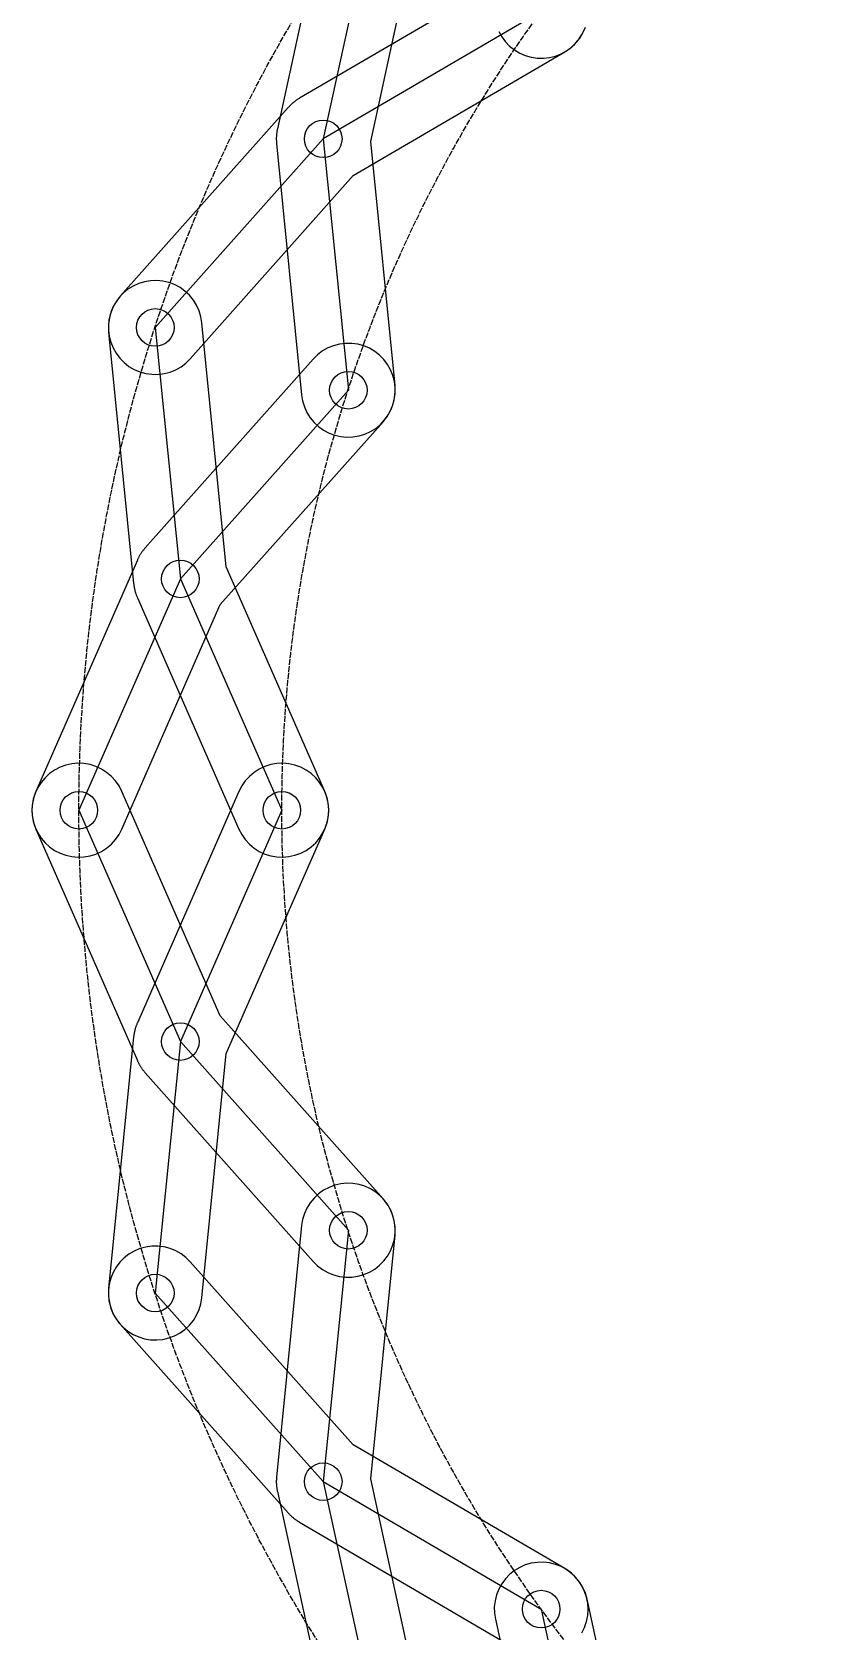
# Model space of a CAD drawing. Header units: millimetres. Extents: x -343 to 411, y -434 to 343.
# Drawn here: x -342.7 to -173.4, y -174.8 to 165.7 of the extents above; entities that cross this region are included whole.
import ezdxf

# ---------------------------------------------------------------- set-up
doc = ezdxf.new("R2010")
doc.units = ezdxf.units.MM
doc.linetypes.add('DASHED', pattern=[1.524, 1.27, -0.254])
doc.layers.add('SKELETON_90', color=8, linetype='Continuous')
doc.layers.add('STATE_90', color=5, linetype='Continuous')

msp = doc.modelspace()

# ---------------------------------------------------------------- linework, layer by layer
at = {"layer": 'SKELETON_90'}
for points in [[(-269.12, 195.53), (-280.58, 142.96), (-275.23, 89.43)], [(-234.13, 170.1), (-280.58, 142.96), (-316.37, 102.8)], [(-316.37, 102.8), (-311.03, 49.26), (-289.4, 0)], [(-275.23, 89.43), (-311.03, 49.26), (-332.65, 0)], [(-332.65, 0), (-311.03, -49.26), (-275.23, -89.43)], [(-289.4, 0), (-311.03, -49.26), (-316.37, -102.8)], [(-275.23, -89.43), (-280.58, -142.96), (-269.12, -195.53)], [(-316.37, -102.8), (-280.58, -142.96), (-234.13, -170.1)], [(-234.13, -170.1), (-222.67, -222.67), (-195.53, -269.12)]]:
    msp.add_lwpolyline(points, dxfattribs=at)
at = {"layer": 'SKELETON_90', "linetype": 'DASHED'}
for radius in [332.65, 289.4]:
    msp.add_circle((0, 0), radius, dxfattribs=at)
at = {"layer": 'STATE_90'}
for points in [[(-278.89, 197.66), (-290.35, 145.09), (-290.38, 144.96), (-290.4, 144.84), (-290.43, 144.71), (-290.45, 144.58), (-290.47, 144.45), (-290.49, 144.32), (-290.5, 144.19), (-290.52, 144.06), (-290.53, 143.93), (-290.55, 143.8), (-290.56, 143.67), (-290.56, 143.54), (-290.57, 143.41), (-290.58, 143.28), (-290.58, 143.15), (-290.58, 143.01), (-290.58, 142.88), (-290.58, 142.75), (-290.57, 142.62), (-290.57, 142.49), (-290.56, 142.36), (-290.55, 142.23), (-290.54, 142.1), (-290.53, 141.97), (-285.18, 88.44), (-284.97, 87.15), (-284.59, 85.89), (-284.05, 84.7), (-283.35, 83.59), (-282.52, 82.58), (-281.57, 81.69), (-280.5, 80.93), (-279.35, 80.31), (-278.12, 79.86), (-276.85, 79.56), (-275.55, 79.43), (-274.24, 79.48), (-272.95, 79.69), (-271.7, 80.07), (-270.51, 80.62), (-269.4, 81.31), (-268.39, 82.14), (-267.5, 83.1), (-266.74, 84.16), (-266.12, 85.31), (-265.66, 86.54), (-265.37, 87.81), (-265.24, 89.12), (-265.28, 90.42), (-270.47, 142.38), (-259.35, 193.4)], [(-239.17, 178.74), (-285.63, 151.6), (-285.74, 151.53), (-285.85, 151.46), (-285.96, 151.39), (-286.07, 151.32), (-286.18, 151.25), (-286.29, 151.17), (-286.39, 151.1), (-286.5, 151.02), (-286.6, 150.94), (-286.71, 150.86), (-286.81, 150.78), (-286.91, 150.7), (-287.01, 150.62), (-287.11, 150.53), (-287.21, 150.45), (-287.31, 150.36), (-287.41, 150.27), (-287.5, 150.18), (-287.6, 150.09), (-287.69, 150), (-287.78, 149.9), (-287.87, 149.81), (-287.96, 149.71), (-288.05, 149.62), (-323.84, 109.45), (-324.64, 108.42), (-325.31, 107.29), (-325.82, 106.08), (-326.16, 104.82), (-326.34, 103.53), (-326.36, 102.22), (-326.19, 100.92), (-325.87, 99.66), (-325.37, 98.44), (-324.73, 97.31), (-323.94, 96.26), (-323.02, 95.33), (-321.99, 94.52), (-320.87, 93.86), (-319.66, 93.35), (-318.4, 93), (-317.1, 92.82), (-315.8, 92.81), (-314.5, 92.97), (-313.23, 93.3), (-312.02, 93.79), (-310.88, 94.44), (-309.84, 95.23), (-308.91, 96.14), (-274.17, 135.13), (-229.08, 161.47), (-228, 162.2), (-227.02, 163.07), (-226.16, 164.06), (-225.44, 165.15), (-224.87, 166.33)], [(-243.18, 165.85), (-242.54, 164.7), (-241.77, 163.65), (-240.86, 162.71), (-239.84, 161.89), (-238.71, 161.22), (-237.52, 160.7), (-236.26, 160.33), (-234.96, 160.14), (-233.66, 160.12), (-232.36, 160.26), (-231.09, 160.58), (-229.87, 161.06), (-228.73, 161.69), (-227.67, 162.47), (-226.73, 163.37), (-225.92, 164.4), (-225.24, 165.52), (-224.72, 166.72)], [(-259.35, -193.4), (-270.47, -142.38), (-265.28, -90.42), (-265.24, -89.12), (-265.37, -87.81), (-265.66, -86.54), (-266.12, -85.31), (-266.74, -84.16), (-267.5, -83.1), (-268.39, -82.14), (-269.4, -81.31), (-270.51, -80.62), (-271.7, -80.07), (-272.95, -79.69), (-274.24, -79.48), (-275.55, -79.43), (-276.85, -79.56), (-278.12, -79.86), (-279.35, -80.31), (-280.5, -80.93), (-281.57, -81.69), (-282.52, -82.58), (-283.35, -83.59), (-284.05, -84.7), (-284.59, -85.89), (-284.97, -87.15), (-285.18, -88.44), (-290.53, -141.97), (-290.54, -142.1), (-290.55, -142.23), (-290.56, -142.36), (-290.57, -142.49), (-290.57, -142.62), (-290.58, -142.75), (-290.58, -142.88), (-290.58, -143.01), (-290.58, -143.15), (-290.58, -143.28), (-290.57, -143.41), (-290.56, -143.54), (-290.56, -143.67), (-290.55, -143.8), (-290.53, -143.93), (-290.52, -144.06), (-290.5, -144.19), (-290.49, -144.32), (-290.47, -144.45), (-290.45, -144.58), (-290.43, -144.71), (-290.4, -144.84), (-290.38, -144.96), (-290.35, -145.09), (-278.89, -197.66)], [(-225.49, -175.15), (-224.91, -173.98), (-224.48, -172.74), (-224.22, -171.46), (-224.13, -170.16), (-224.21, -168.85), (-224.46, -167.57), (-224.87, -166.33), (-225.44, -165.15), (-226.16, -164.06), (-227.02, -163.07), (-228, -162.2), (-229.08, -161.47), (-274.17, -135.13), (-308.91, -96.14), (-309.84, -95.23), (-310.88, -94.44), (-312.02, -93.79), (-313.23, -93.3), (-314.5, -92.97), (-315.8, -92.81), (-317.1, -92.82), (-318.4, -93), (-319.66, -93.35), (-320.87, -93.86), (-321.99, -94.52), (-323.02, -95.33), (-323.94, -96.26), (-324.73, -97.31), (-325.37, -98.44), (-325.87, -99.66), (-326.19, -100.92), (-326.36, -102.22), (-326.34, -103.53), (-326.16, -104.82), (-325.82, -106.08), (-325.31, -107.29), (-324.64, -108.42), (-323.84, -109.45), (-288.05, -149.62), (-287.96, -149.71), (-287.87, -149.81), (-287.78, -149.9), (-287.69, -150), (-287.6, -150.09), (-287.5, -150.18), (-287.41, -150.27), (-287.31, -150.36), (-287.21, -150.45), (-287.11, -150.53), (-287.01, -150.62), (-286.91, -150.7), (-286.81, -150.78), (-286.71, -150.86), (-286.6, -150.94), (-286.5, -151.02), (-286.39, -151.1), (-286.29, -151.17), (-286.18, -151.25), (-286.07, -151.32), (-285.96, -151.39), (-285.85, -151.46), (-285.74, -151.53), (-285.63, -151.6), (-239.17, -178.74)], [(-213.24, -218.99), (-224.36, -167.97), (-224.72, -166.72), (-225.24, -165.52), (-225.92, -164.4), (-226.73, -163.37), (-227.67, -162.47), (-228.73, -161.69), (-229.87, -161.06), (-231.09, -160.58), (-232.36, -160.26), (-233.66, -160.12), (-234.96, -160.14), (-236.26, -160.33), (-237.52, -160.7), (-238.71, -161.22), (-239.84, -161.89), (-240.86, -162.71), (-241.77, -163.65), (-242.54, -164.7), (-243.18, -165.85), (-243.65, -167.06), (-243.97, -168.33), (-244.12, -169.63), (-244.09, -170.94), (-243.9, -172.23), (-232.44, -224.8)]]:
    msp.add_lwpolyline(points, dxfattribs=at)
for points in [[(-301.23, 51.83), (-306.42, 103.79), (-306.64, 105.08), (-307.02, 106.33), (-307.56, 107.52), (-308.25, 108.63), (-309.08, 109.64), (-310.04, 110.53), (-311.1, 111.29), (-312.26, 111.91), (-313.48, 112.37), (-314.76, 112.66), (-316.06, 112.79), (-317.37, 112.75), (-318.66, 112.53), (-319.91, 112.15), (-321.1, 111.61), (-322.21, 110.92), (-323.22, 110.08), (-324.11, 109.13), (-324.87, 108.06), (-325.49, 106.91), (-325.94, 105.69), (-326.24, 104.41), (-326.37, 103.11), (-326.32, 101.8), (-320.98, 48.27), (-320.96, 48.14), (-320.95, 48.01), (-320.93, 47.88), (-320.91, 47.75), (-320.89, 47.62), (-320.87, 47.49), (-320.84, 47.36), (-320.82, 47.23), (-320.79, 47.11), (-320.76, 46.98), (-320.73, 46.85), (-320.7, 46.72), (-320.66, 46.6), (-320.63, 46.47), (-320.59, 46.35), (-320.55, 46.22), (-320.51, 46.1), (-320.47, 45.97), (-320.43, 45.85), (-320.38, 45.73), (-320.33, 45.6), (-320.28, 45.48), (-320.23, 45.36), (-320.18, 45.24), (-298.55, -4.02), (-297.95, -5.18), (-297.2, -6.25), (-296.32, -7.22), (-295.32, -8.06), (-294.22, -8.76), (-293.03, -9.32), (-291.78, -9.71), (-290.5, -9.94), (-289.19, -10), (-287.89, -9.88), (-286.61, -9.6), (-285.38, -9.16), (-284.22, -8.55), (-283.15, -7.8), (-282.18, -6.92), (-281.34, -5.92), (-280.64, -4.82), (-280.08, -3.63), (-279.69, -2.38), (-279.46, -1.1), (-279.4, 0.21), (-279.51, 1.51), (-279.8, 2.79), (-280.24, 4.02)], [(-302.51, 43.79), (-267.77, 82.78), (-266.96, 83.81), (-266.3, 84.94), (-265.79, 86.14), (-265.44, 87.4), (-265.26, 88.7), (-265.25, 90), (-265.41, 91.3), (-265.74, 92.57), (-266.23, 93.78), (-266.88, 94.92), (-267.66, 95.96), (-268.58, 96.9), (-269.61, 97.7), (-270.74, 98.36), (-271.95, 98.87), (-273.21, 99.22), (-274.5, 99.4), (-275.81, 99.41), (-277.11, 99.25), (-278.37, 98.92), (-279.59, 98.43), (-280.72, 97.79), (-281.77, 97), (-282.7, 96.08), (-318.49, 55.91), (-318.58, 55.82), (-318.66, 55.72), (-318.75, 55.62), (-318.83, 55.51), (-318.91, 55.41), (-318.99, 55.31), (-319.07, 55.2), (-319.15, 55.1), (-319.22, 54.99), (-319.3, 54.88), (-319.37, 54.77), (-319.44, 54.66), (-319.51, 54.55), (-319.58, 54.44), (-319.65, 54.33), (-319.71, 54.22), (-319.78, 54.1), (-319.84, 53.99), (-319.9, 53.87), (-319.96, 53.76), (-320.02, 53.64), (-320.07, 53.52), (-320.13, 53.4), (-320.18, 53.28), (-341.81, 4.02), (-342.26, 2.79), (-342.54, 1.51), (-342.65, 0.21), (-342.59, -1.1), (-342.36, -2.38), (-341.97, -3.63), (-341.42, -4.82), (-340.71, -5.92), (-339.87, -6.92), (-338.91, -7.8), (-337.83, -8.55), (-336.67, -9.16), (-335.44, -9.6), (-334.17, -9.88), (-332.86, -10), (-331.56, -9.94), (-330.27, -9.71), (-329.02, -9.32), (-327.84, -8.76), (-326.73, -8.06), (-325.73, -7.22), (-324.85, -6.25), (-324.1, -5.18), (-323.5, -4.02)], [(-302.51, -43.79), (-323.5, 4.02), (-324.1, 5.18), (-324.85, 6.25), (-325.73, 7.22), (-326.73, 8.06), (-327.84, 8.76), (-329.02, 9.32), (-330.27, 9.71), (-331.56, 9.94), (-332.86, 10), (-334.17, 9.88), (-335.44, 9.6), (-336.67, 9.16), (-337.83, 8.55), (-338.91, 7.8), (-339.87, 6.92), (-340.71, 5.92), (-341.42, 4.82), (-341.97, 3.63), (-342.36, 2.38), (-342.59, 1.1), (-342.65, -0.21), (-342.54, -1.51), (-342.26, -2.79), (-341.81, -4.02), (-320.18, -53.28), (-320.13, -53.4), (-320.07, -53.52), (-320.02, -53.64), (-319.96, -53.76), (-319.9, -53.87), (-319.84, -53.99), (-319.78, -54.1), (-319.71, -54.22), (-319.65, -54.33), (-319.58, -54.44), (-319.51, -54.55), (-319.44, -54.66), (-319.37, -54.77), (-319.3, -54.88), (-319.22, -54.99), (-319.15, -55.1), (-319.07, -55.2), (-318.99, -55.31), (-318.91, -55.41), (-318.83, -55.51), (-318.75, -55.62), (-318.66, -55.72), (-318.58, -55.82), (-318.49, -55.91), (-282.7, -96.08), (-281.77, -97), (-280.72, -97.79), (-279.59, -98.43), (-278.37, -98.92), (-277.11, -99.25), (-275.81, -99.41), (-274.5, -99.4), (-273.21, -99.22), (-271.95, -98.87), (-270.74, -98.36), (-269.61, -97.7), (-268.58, -96.9), (-267.66, -95.96), (-266.88, -94.92), (-266.23, -93.78), (-265.74, -92.57), (-265.41, -91.3), (-265.25, -90), (-265.26, -88.7), (-265.44, -87.4), (-265.79, -86.14), (-266.3, -84.94), (-266.96, -83.81), (-267.77, -82.78)], [(-301.23, -51.83), (-280.24, -4.02), (-279.8, -2.79), (-279.51, -1.51), (-279.4, -0.21), (-279.46, 1.1), (-279.69, 2.38), (-280.08, 3.63), (-280.64, 4.82), (-281.34, 5.92), (-282.18, 6.92), (-283.15, 7.8), (-284.22, 8.55), (-285.38, 9.16), (-286.61, 9.6), (-287.89, 9.88), (-289.19, 10), (-290.5, 9.94), (-291.78, 9.71), (-293.03, 9.32), (-294.22, 8.76), (-295.32, 8.06), (-296.32, 7.22), (-297.2, 6.25), (-297.95, 5.18), (-298.55, 4.02), (-320.18, -45.24), (-320.23, -45.36), (-320.28, -45.48), (-320.33, -45.6), (-320.38, -45.73), (-320.43, -45.85), (-320.47, -45.97), (-320.51, -46.1), (-320.55, -46.22), (-320.59, -46.35), (-320.63, -46.47), (-320.66, -46.6), (-320.7, -46.72), (-320.73, -46.85), (-320.76, -46.98), (-320.79, -47.11), (-320.82, -47.23), (-320.84, -47.36), (-320.87, -47.49), (-320.89, -47.62), (-320.91, -47.75), (-320.93, -47.88), (-320.95, -48.01), (-320.96, -48.14), (-320.98, -48.27), (-326.32, -101.8), (-326.37, -103.11), (-326.24, -104.41), (-325.94, -105.69), (-325.49, -106.91), (-324.87, -108.06), (-324.11, -109.13), (-323.22, -110.08), (-322.21, -110.92), (-321.1, -111.61), (-319.91, -112.15), (-318.66, -112.53), (-317.37, -112.75), (-316.06, -112.79), (-314.76, -112.66), (-313.48, -112.37), (-312.26, -111.91), (-311.1, -111.29), (-310.04, -110.53), (-309.08, -109.64), (-308.25, -108.63), (-307.56, -107.52), (-307.02, -106.33), (-306.64, -105.08), (-306.42, -103.79)]]:
    msp.add_lwpolyline(points, close=True, dxfattribs=at)
for centre in [(-280.58, 142.96), (-280.58, 142.96), (-316.37, 102.8), (-316.37, 102.8), (-275.23, 89.43), (-275.23, 89.43), (-311.03, 49.26), (-311.03, 49.26), (-332.65, 0), (-332.65, 0), (-289.4, 0), (-289.4, 0), (-311.03, -49.26), (-311.03, -49.26), (-275.23, -89.43), (-275.23, -89.43), (-316.37, -102.8), (-316.37, -102.8), (-280.58, -142.96), (-280.58, -142.96), (-234.13, -170.1), (-234.13, -170.1)]:
    msp.add_circle(centre, 4, dxfattribs=at)

doc.saveas('drawing.dxf')
